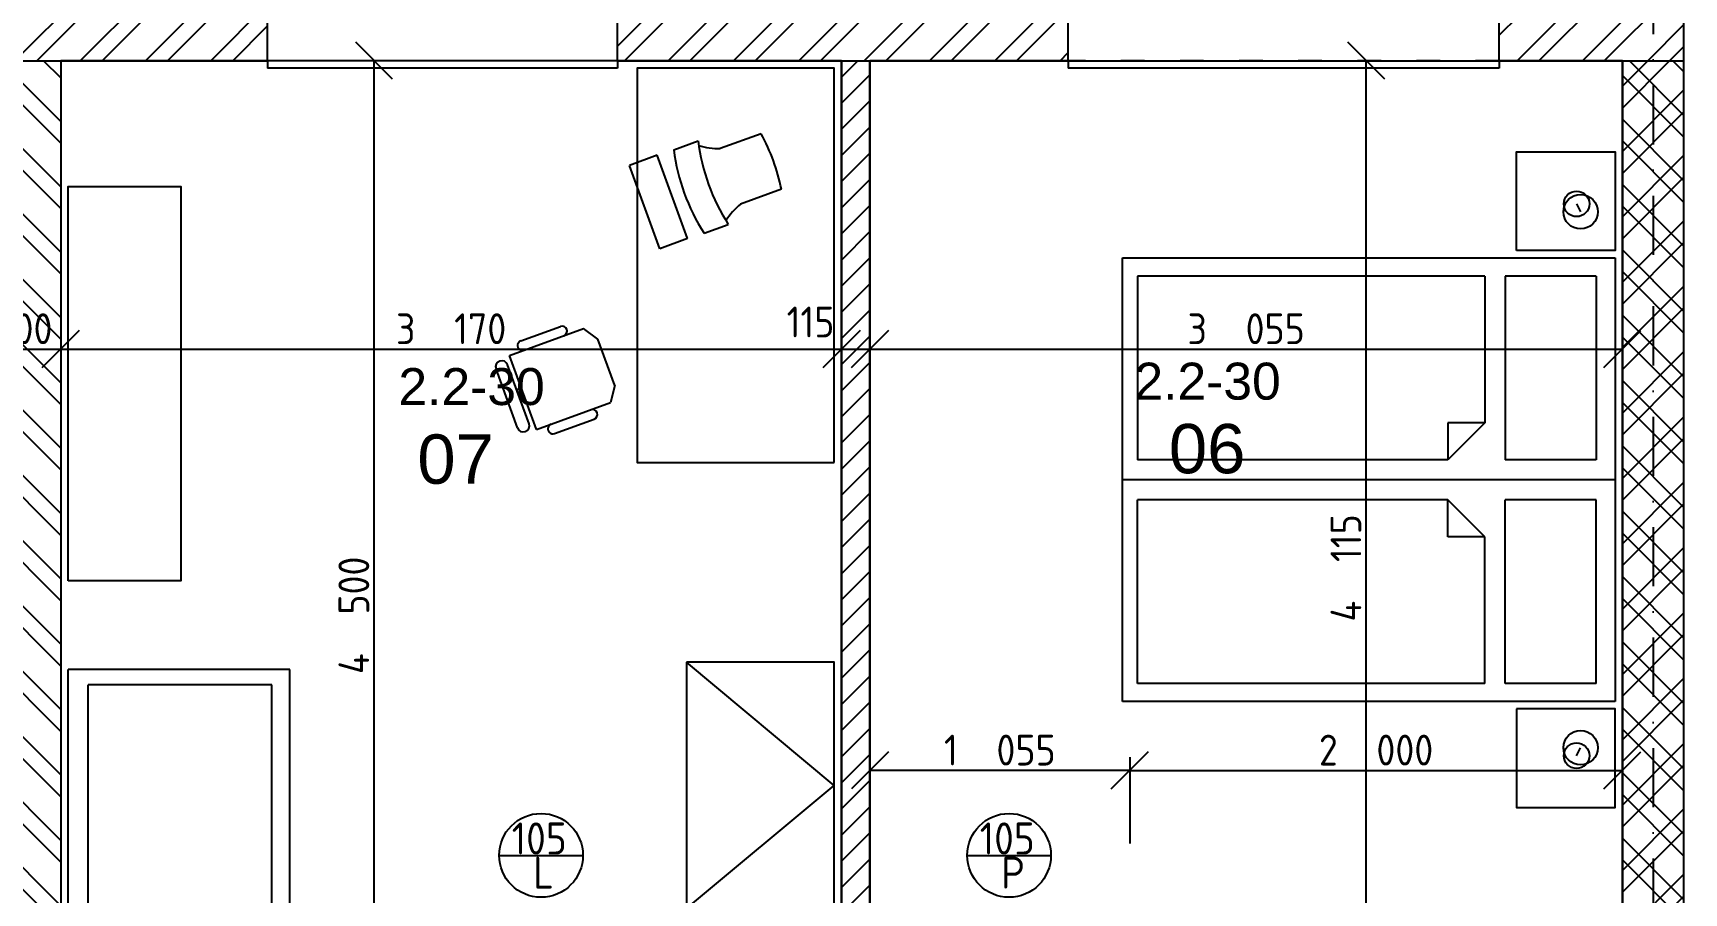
# Model space of a CAD drawing. Extents: x 4511820 to 5180432, y -1526536 to -944957.
# Drawn here: x 5000698 to 5007401, y -1248561 to -1245072 of the extents above; entities that cross this region are included whole.
import ezdxf

# ---------------------------------------------------------------- set-up
doc = ezdxf.new("R2010")
doc.units = 0
doc.header["$MEASUREMENT"] = 0
doc.linetypes.add('ACAD_ISO03W100', pattern=[30, 12, -18])
doc.linetypes.add('BODKOCIARKOVANA_3', pattern=[5.6, 3, -1.3, 0, -1.3])
doc.layers.get('0').update_dxf_attribs({"linetype": 'CONTINUOUS'})
doc.layers.get('Defpoints').update_dxf_attribs({"color": 61, "linetype": 'CONTINUOUS'})
for name, color, linetype in [('DVERE', 45, 'CONTINUOUS'), ('KÓTY', 4, 'CONTINUOUS'), ('MÚRY', 1, 'CONTINUOUS'), ('osi', 253, 'CONTINUOUS'), ('Plochy', 41, 'CONTINUOUS'), ('POPIS', 7, 'CONTINUOUS'), ('TENKÁ', 7, 'CONTINUOUS'), ('ZARIADENIE', 47, 'CONTINUOUS'), ('ŠRAFY', 82, 'CONTINUOUS')]:
    doc.layers.add(name, color=color, linetype=linetype)
doc.styles.add('ARIAL', font='arial.ttf')
doc.styles.add('STYLE1', font='isocp.shx')
doc.dimstyles.new('STANDARD-50', dxfattribs={"dimtxt": 125, "dimasz": 150, "dimexe": 10, "dimexo": 200, "dimgap": 20, "dimtad": 1, "dimdsep": 46, "dimlunit": 6, "dimtxsty": 'STYLE1', "dimblk1": 'OBLIQUE', "dimblk2": 'OBLIQUE', "dimsah": 1, "dimcen": 2.5, "dimse1": 1, "dimse2": 1, "dimadec": 0, "dimazin": 0, "dimtfac": 1, "dimtmove": 1, "dimatfit": 3, "dimldrblk": 'OBLIQUE', "dimfxl": 1, "dimtolj": 1, "dimtzin": 0, "dimarcsym": 0})
pattern_1 = [(45, (584112, 2493.08), (-132.5825215, 132.5825215), []), (45, (584200.39, 2493.08), (-132.5825215, 132.5825215), [])]

# ---------------------------------------------------------------- blocks, each defined once
blk = doc.blocks.new('DVOJPOSTEL')
at = {"layer": 'ZARIADENIE', "ltscale": 0.25}
for p, q in [((4444359, -1314665.2), (4444359, -1312665.2)), ((4444359, -1312665.2), (4446159, -1312665.2)), ((4445259, -1312665.2), (4445259, -1314665.2)), ((4446159, -1312665.2), (4446159, -1314665.2)), ((4444139.6, -1312821.2), (4444171.8, -1312805.1)), ((4446378.4, -1312821.2), (4446346.2, -1312805.1)), ((4446159, -1314665.2), (4444359, -1314665.2))]:
    blk.add_line(p, q, dxfattribs=at)
at = {"layer": 'ZARIADENIE', "color": 76, "ltscale": 0.25}
for p, q in [((4444432.3, -1312741.6), (4445177.9, -1312741.6)), ((4444432.3, -1312741.6), (4444432.3, -1313110.9)), ((4445177.9, -1312741.6), (4445177.9, -1313110.9)), ((4446085.7, -1312741.6), (4445340.1, -1312741.6)), ((4445340.1, -1312741.6), (4445340.1, -1313110.9)), ((4446085.7, -1312741.6), (4446085.7, -1313110.9)), ((4444432.3, -1313110.9), (4445177.9, -1313110.9)), ((4446085.7, -1313110.9), (4445340.1, -1313110.9)), ((4444432.3, -1313193.6), (4444432.3, -1314603.6)), ((4444432.3, -1313193.6), (4445027.9, -1313193.6)), ((4445027.9, -1313193.6), (4445177.9, -1313343.6)), ((4445027.9, -1313193.6), (4445027.9, -1313343.6)), ((4445490.1, -1313193.6), (4445340.1, -1313343.6)), ((4446085.7, -1313193.6), (4445490.1, -1313193.6)), ((4445490.1, -1313193.6), (4445490.1, -1313343.6)), ((4446085.7, -1313193.6), (4446085.7, -1314603.6)), ((4445027.9, -1313343.6), (4445177.9, -1313343.6)), ((4445177.9, -1313343.6), (4445177.9, -1314603.6)), ((4445340.1, -1313343.6), (4445340.1, -1314603.6)), ((4445490.1, -1313343.6), (4445340.1, -1313343.6)), ((4444432.3, -1314603.6), (4445177.9, -1314603.6)), ((4446085.7, -1314603.6), (4445340.1, -1314603.6))]:
    blk.add_line(p, q, dxfattribs=at)
at = {"layer": 'ZARIADENIE'}
for points in [[(4444329, -1313065.2), (4443929, -1313065.2), (4443929, -1312665.2), (4444329, -1312665.2)], [(4446189, -1313065.2), (4446589, -1313065.2), (4446589, -1312665.2), (4446189, -1312665.2)]]:
    blk.add_lwpolyline(points, close=True, dxfattribs=at)
at = {"layer": 'ZARIADENIE', "ltscale": 0.25}
for centre, radius in [((4444171.8, -1312805.1), 69.7), ((4446346.2, -1312805.1), 69.7), ((4444139.6, -1312821.2), 51.9), ((4446378.4, -1312821.2), 51.9)]:
    blk.add_circle(centre, radius, dxfattribs=at)
blk = doc.blocks.new('SKRINA')
at = {"layer": 'ZARIADENIE'}
for p, q in [((4449069, -1324645.2), (4448469, -1324145.2)), ((4448469, -1325145.2), (4449069, -1324645.2))]:
    blk.add_line(p, q, dxfattribs=at)
blk.add_lwpolyline([(4448469, -1324145.2), (4448469, -1325145.2), (4449069, -1325145.2), (4449069, -1324145.2)], close=True, dxfattribs=at)
blk = doc.blocks.new('JEDNOPOSTEL')
at = {"layer": 'ZARIADENIE', "ltscale": 0.25}
for p, q in [((4449069, -1322230.2), (4447069, -1322230.2)), ((4447069, -1323130.2), (4447069, -1322230.2)), ((4449069, -1322230.2), (4449069, -1323130.2)), ((4449069, -1323130.2), (4447069, -1323130.2)), ((4448913, -1323349.6), (4448929.1, -1323317.4))]:
    blk.add_line(p, q, dxfattribs=at)
at = {"layer": 'ZARIADENIE', "color": 76, "ltscale": 0.25}
for p, q in [((4448390.6, -1322311.3), (4447130.6, -1322311.3)), ((4447130.6, -1323056.9), (4447130.6, -1322311.3)), ((4448540.6, -1322461.3), (4448390.6, -1322311.3)), ((4448390.6, -1322461.3), (4448390.6, -1322311.3)), ((4448992.6, -1322311.3), (4448623.3, -1322311.3)), ((4448623.3, -1323056.9), (4448623.3, -1322311.3)), ((4448992.6, -1323056.9), (4448992.6, -1322311.3)), ((4448540.6, -1322461.3), (4448390.6, -1322461.3)), ((4448540.6, -1323056.9), (4448540.6, -1322461.3)), ((4448540.6, -1323056.9), (4447130.6, -1323056.9)), ((4448992.6, -1323056.9), (4448623.3, -1323056.9))]:
    blk.add_line(p, q, dxfattribs=at)
at = {"layer": 'ZARIADENIE'}
blk.add_lwpolyline([(4448669, -1323160.2), (4448669, -1323560.2), (4449069, -1323560.2), (4449069, -1323160.2)], close=True, dxfattribs=at)
at = {"layer": 'ZARIADENIE', "ltscale": 0.25}
for centre, radius in [((4448929.1, -1323317.4), 69.7), ((4448913, -1323349.6), 51.9)]:
    blk.add_circle(centre, radius, dxfattribs=at)
blk = doc.blocks.new('_OBLIQUE')
at = {"color": 0, "linetype": 'ByBlock'}
blk.add_line((-0.5, -0.5), (0.5, 0.5), dxfattribs=at)
blk = doc.blocks.new('*D30972')
at = {"layer": 'Defpoints', "color": 0}
for p in [(5000511, -1246354), (5000811, -1246354), (5000811, -1246354)]:
    blk.add_point(p, dxfattribs=at)
at = {"layer": 'KÓTY', "color": 0, "lineweight": -2}
blk.add_line((5000511, -1246354), (5000811, -1246354), dxfattribs=at)
at = {"layer": 'KÓTY', "color": 0, "linetype": 'ByBlock', "lineweight": -2, "xscale": 150, "yscale": 150, "zscale": 150, "rotation": 180}
blk.add_blockref('_OBLIQUE', (5000511, -1246354), dxfattribs=at)
at = {"layer": 'KÓTY', "color": 0, "linetype": 'ByBlock', "lineweight": -2, "xscale": 150, "yscale": 150, "zscale": 150}
blk.add_blockref('_OBLIQUE', (5000811, -1246354), dxfattribs=at)
at = {"layer": 'KÓTY', "color": 0, "insert": (5000661, -1246271.5), "char_height": 125, "attachment_point": 5, "style": 'STYLE1'}
blk.add_mtext('\\A1;300', dxfattribs=at)
blk = doc.blocks.new('*D30973')
at = {"layer": 'Defpoints', "color": 0}
for p in [(5000811, -1246354), (5003981, -1246354), (5003981, -1246354)]:
    blk.add_point(p, dxfattribs=at)
at = {"layer": 'KÓTY', "color": 0, "lineweight": -2}
blk.add_line((5000811, -1246354), (5003981, -1246354), dxfattribs=at)
at = {"layer": 'KÓTY', "color": 0, "linetype": 'ByBlock', "lineweight": -2, "xscale": 150, "yscale": 150, "zscale": 150, "rotation": 180}
blk.add_blockref('_OBLIQUE', (5000811, -1246354), dxfattribs=at)
at = {"layer": 'KÓTY', "color": 0, "linetype": 'ByBlock', "lineweight": -2, "xscale": 150, "yscale": 150, "zscale": 150}
blk.add_blockref('_OBLIQUE', (5003981, -1246354), dxfattribs=at)
at = {"layer": 'KÓTY', "color": 0, "insert": (5002396, -1246271.5), "char_height": 125, "attachment_point": 5, "style": 'STYLE1'}
blk.add_mtext('\\A1;3ﾠ170', dxfattribs=at)
blk = doc.blocks.new('*D30974')
at = {"layer": 'Defpoints', "color": 0}
for p in [(5003981, -1246354), (5004096, -1246354), (5004096, -1246354)]:
    blk.add_point(p, dxfattribs=at)
at = {"layer": 'KÓTY', "color": 0, "lineweight": -2}
blk.add_line((5003981, -1246354), (5004096, -1246354), dxfattribs=at)
at = {"layer": 'KÓTY', "color": 0, "linetype": 'ByBlock', "lineweight": -2, "xscale": 150, "yscale": 150, "zscale": 150, "rotation": 180}
blk.add_blockref('_OBLIQUE', (5003981, -1246354), dxfattribs=at)
at = {"layer": 'KÓTY', "color": 0, "linetype": 'ByBlock', "lineweight": -2, "xscale": 150, "yscale": 150, "zscale": 150}
blk.add_blockref('_OBLIQUE', (5004096, -1246354), dxfattribs=at)
at = {"layer": 'KÓTY', "color": 0, "insert": (5003855, -1246244), "char_height": 125, "attachment_point": 5, "style": 'STYLE1'}
blk.add_mtext('\\A1;115', dxfattribs=at)
blk = doc.blocks.new('*D30975')
at = {"layer": 'Defpoints', "color": 0}
for p in [(5004096, -1246354), (5007151, -1246354), (5007151, -1246354)]:
    blk.add_point(p, dxfattribs=at)
at = {"layer": 'KÓTY', "color": 0, "lineweight": -2}
blk.add_line((5004096, -1246354), (5007151, -1246354), dxfattribs=at)
at = {"layer": 'KÓTY', "color": 0, "linetype": 'ByBlock', "lineweight": -2, "xscale": 150, "yscale": 150, "zscale": 150, "rotation": 180}
blk.add_blockref('_OBLIQUE', (5004096, -1246354), dxfattribs=at)
at = {"layer": 'KÓTY', "color": 0, "linetype": 'ByBlock', "lineweight": -2, "xscale": 150, "yscale": 150, "zscale": 150}
blk.add_blockref('_OBLIQUE', (5007151, -1246354), dxfattribs=at)
at = {"layer": 'KÓTY', "color": 0, "insert": (5005623.5, -1246271.5), "char_height": 125, "attachment_point": 5, "style": 'STYLE1'}
blk.add_mtext('\\A1;3ﾠ055', dxfattribs=at)
blk = doc.blocks.new('*D31019')
at = {"layer": 'Defpoints', "color": 0}
for p in [(5002083.5, -1245184.2), (5002981.5, -1245184.2), (5002981.5, -1249684.2)]:
    blk.add_point(p, dxfattribs=at)
at = {"layer": 'KÓTY', "color": 0, "lineweight": -2}
blk.add_line((5002083.5, -1249684.2), (5002083.5, -1245184.2), dxfattribs=at)
at = {"layer": 'KÓTY', "color": 0, "linetype": 'ByBlock', "lineweight": -2, "xscale": 150, "yscale": 150, "zscale": 150}
for p, rotation in [((5002083.5, -1245184.2), 90), ((5002083.5, -1249684.2), 270)]:
    blk.add_blockref('_OBLIQUE', p, dxfattribs=dict(at, rotation=rotation))
at = {"layer": 'KÓTY', "color": 0, "insert": (5002001, -1247434.2), "char_height": 125, "attachment_point": 5, "rotation": 90, "style": 'STYLE1'}
blk.add_mtext('\\A1;4ﾠ500', dxfattribs=at)
blk = doc.blocks.new('*D31044')
at = {"layer": 'Defpoints', "color": 0}
for p in [(5004096, -1248063.5), (5004096, -1249299.2), (5005151, -1249299.2)]:
    blk.add_point(p, dxfattribs=at)
at = {"layer": 'KÓTY', "color": 0, "lineweight": -2}
blk.add_line((5005151, -1248063.5), (5004096, -1248063.5), dxfattribs=at)
at = {"layer": 'KÓTY', "color": 0, "linetype": 'ByBlock', "lineweight": -2, "xscale": 150, "yscale": 150, "zscale": 150, "rotation": 180}
blk.add_blockref('_OBLIQUE', (5004096, -1248063.5), dxfattribs=at)
at = {"layer": 'KÓTY', "color": 0, "linetype": 'ByBlock', "lineweight": -2, "xscale": 150, "yscale": 150, "zscale": 150}
blk.add_blockref('_OBLIQUE', (5005151, -1248063.5), dxfattribs=at)
at = {"layer": 'KÓTY', "color": 0, "insert": (5004623.5, -1247981), "char_height": 125, "attachment_point": 5, "style": 'STYLE1'}
blk.add_mtext('\\A1;1ﾠ055', dxfattribs=at)
blk = doc.blocks.new('*D31045')
at = {"layer": 'Defpoints', "color": 0}
for p in [(5007151, -1248063.5), (5005151, -1249299.2), (5007151, -1249299.2)]:
    blk.add_point(p, dxfattribs=at)
at = {"layer": 'KÓTY', "color": 0, "lineweight": -2}
blk.add_line((5005151, -1248063.5), (5007151, -1248063.5), dxfattribs=at)
at = {"layer": 'KÓTY', "color": 0, "linetype": 'ByBlock', "lineweight": -2, "xscale": 150, "yscale": 150, "zscale": 150, "rotation": 180}
blk.add_blockref('_OBLIQUE', (5005151, -1248063.5), dxfattribs=at)
at = {"layer": 'KÓTY', "color": 0, "linetype": 'ByBlock', "lineweight": -2, "xscale": 150, "yscale": 150, "zscale": 150}
blk.add_blockref('_OBLIQUE', (5007151, -1248063.5), dxfattribs=at)
at = {"layer": 'KÓTY', "color": 0, "insert": (5006151, -1247981), "char_height": 125, "attachment_point": 5, "style": 'STYLE1'}
blk.add_mtext('\\A1;2ﾠ000', dxfattribs=at)
blk = doc.blocks.new('*D31051')
at = {"layer": 'Defpoints', "color": 0}
for p in [(5006111, -1245184.2), (5007151, -1245184.2), (5007151, -1249299.2)]:
    blk.add_point(p, dxfattribs=at)
at = {"layer": 'KÓTY', "color": 0, "lineweight": -2}
blk.add_line((5006111, -1249299.2), (5006111, -1245184.2), dxfattribs=at)
at = {"layer": 'KÓTY', "color": 0, "linetype": 'ByBlock', "lineweight": -2, "xscale": 150, "yscale": 150, "zscale": 150}
for p, rotation in [((5006111, -1245184.2), 90), ((5006111, -1249299.2), 270)]:
    blk.add_blockref('_OBLIQUE', p, dxfattribs=dict(at, rotation=rotation))
at = {"layer": 'KÓTY', "color": 0, "insert": (5006028.5, -1247241.7), "char_height": 125, "attachment_point": 5, "rotation": 90, "style": 'STYLE1'}
blk.add_mtext('\\A1;4ﾠ115', dxfattribs=at)

msp = doc.modelspace()

# ---------------------------------------------------------------- hatches: boundary and pattern name
at = {"layer": 'ŠRAFY'}
h = msp.add_hatch(dxfattribs=at)
h.set_pattern_fill('ANSI32', color=256, scale=500)
h.set_pattern_definition(pattern_1)
h.paths.add_polyline_path([(5001651, -1244874.226), (5001651, -1244804.226), (5000151, -1244804.226), (5000151, -1245184.226), (5000511, -1245184.226), (5000811, -1245184.226), (5001651, -1245184.226)])
h = msp.add_hatch(dxfattribs=at)
h.set_pattern_fill('ANSI32', color=256, scale=500)
h.set_pattern_definition(pattern_1)
h.paths.add_polyline_path([(5003071, -1244874.226), (5003071, -1245184.226), (5003981, -1245184.226), (5004096, -1245184.226), (5004901, -1245184.226), (5004901, -1244874.226), (5004901, -1244804.226), (5003071, -1244804.226)])
h = msp.add_hatch(dxfattribs=at)
h.set_pattern_fill('ANSI32', color=256, scale=500)
h.set_pattern_definition(pattern_1)
h.paths.add_polyline_path([(5006651, -1245184.226), (5007151, -1245184.226), (5007401, -1245184.226), (5007401, -1244804.226), (5006651, -1244804.226)])
h = msp.add_hatch(dxfattribs=at)
h.set_pattern_fill('ANSI32', color=256, scale=500, angle=90)
h.set_pattern_definition([(135, (515810.9, -44587.94), (-132.5825215, -132.5825215), []), (135, (515810.9, -44499.55), (-132.5825215, -132.5825215), [])])
h.paths.add_polyline_path([(5000811, -1249799.226), (5000811, -1249684.226), (5000811, -1245184.226), (5000511, -1245184.226), (5000511, -1249684.226), (5000511, -1249799.226)])
at = {"layer": 'ŠRAFY', "ltscale": 0.25}
h = msp.add_hatch(dxfattribs=at)
h.set_pattern_fill('ANSI31', color=256, scale=600, style=0)
h.set_pattern_definition([(45, (515270.5, 214751.965), (-53.0330086, 53.0330086), [])])
h.paths.add_polyline_path([(5004201, -1249684.226), (5004096, -1249684.226), (5004096, -1245184.226), (5003981, -1245184.226), (5003981, -1249684.226), (5003221, -1249684.226), (5003211, -1249684.226), (5003211, -1249799.226), (5003221, -1249799.226), (5003626, -1249799.226), (5004201, -1249799.226), (5004211, -1249799.226), (5004211, -1249684.226)])
at = {"layer": 'ŠRAFY'}
h = msp.add_hatch(dxfattribs=at)
h.set_pattern_fill('ANSI32', color=256, scale=500, angle=90)
h.set_pattern_definition([(135, (400449.4, -44587.94), (-132.5825215, -132.5825215), []), (135, (400449.4, -44499.55), (-132.5825215, -132.5825215), [])])
h.paths.add_polyline_path([(5007401, -1245184.226), (5007151, -1245184.226), (5007151, -1249299.226), (5007151, -1249414.226), (5007151, -1251184.226), (5007151, -1251299.226), (5007151, -1252159.226), (5007151, -1252299.226), (5007151, -1258104.226), (5007401, -1258104.226)])
h = msp.add_hatch(dxfattribs=at)
h.set_pattern_fill('ANSI32', color=256, scale=500)
h.set_pattern_definition(pattern_1)
h.paths.add_polyline_path([(5007401, -1245184.226), (5007151, -1245184.226), (5007151, -1249299.226), (5007151, -1249414.226), (5007151, -1251184.226), (5007151, -1251299.226), (5007151, -1252159.226), (5007151, -1252299.226), (5007151, -1258104.226), (5007401, -1258104.226)])

# ---------------------------------------------------------------- linework, layer by layer
at = {"layer": 'DVERE', "ltscale": 0.25}
for p, q in [((5002591, -1248408.07), (5002931, -1248408.07)), ((5004491, -1248408.07), (5004831, -1248408.07))]:
    msp.add_line(p, q, dxfattribs=at)
for centre in [(5002761, -1248408.07), (5004661, -1248408.07)]:
    msp.add_circle(centre, 170, dxfattribs=at)
at = {"layer": 'KÓTY', "ltscale": 0.25}
msp.add_line((5005151, -1248010.132), (5005151, -1248360.132), dxfattribs=at)
msp.add_line((5005151, -1248010.132), (5005151, -1248360.132), dxfattribs=at)
at = {"layer": 'MÚRY'}
for p, q in [((5001651, -1245184.226), (5001651, -1244644.226)), ((5003071, -1245184.226), (5003071, -1244644.226)), ((5004901, -1245184.226), (5004901, -1244644.226)), ((5006651, -1245184.226), (5006651, -1244644.226)), ((5000811, -1245184.226), (5001651, -1245184.226)), ((5000811, -1245184.226), (5000811, -1249684.226)), ((5001651, -1245184.226), (5000811, -1245184.226)), ((5000811, -1245184.226), (5000811, -1248949.226)), ((5003071, -1245184.226), (5003981, -1245184.226)), ((5003981, -1245184.226), (5003071, -1245184.226)), ((5003981, -1245184.226), (5003981, -1249684.226)), ((5004096, -1245184.226), (5004901, -1245184.226)), ((5004901, -1245184.226), (5004096, -1245184.226)), ((5004096, -1245184.226), (5004096, -1249684.226)), ((5006651, -1245184.226), (5007151, -1245184.226)), ((5007151, -1245184.226), (5006651, -1245184.226)), ((5007151, -1249299.226), (5007151, -1245184.226))]:
    msp.add_line(p, q, dxfattribs=at)
at = {"layer": 'osi', "linetype": 'BODKOCIARKOVANA_3', "ltscale": 80}
msp.add_line((5007276, -1223327.035), (5007276, -1260844.226), dxfattribs=at)
at = {"layer": 'Plochy'}
for points in [[(5003981, -1245184.226), (5000811, -1245184.226), (5000811, -1249684.226), (5003981, -1249684.226)], [(5004096, -1245184.226), (5007151, -1245184.226), (5007151, -1249299.226), (5005151, -1249299.226), (5005151, -1249684.226), (5004096, -1249684.226)]]:
    msp.add_lwpolyline(points, close=True, dxfattribs=at)
at = {"layer": 'TENKÁ'}
for p, q in [((5007401, -1258484.226), (5007401, -1244644.226)), ((5000511, -1245184.226), (5000811, -1245184.226)), ((5003981, -1245184.226), (5004096, -1245184.226)), ((5007151, -1245184.226), (5007401, -1245184.226))]:
    msp.add_line(p, q, dxfattribs=at)
at = {"layer": 'TENKÁ', "linetype": 'ACAD_ISO03W100', "ltscale": 8}
for p, q in [((5003071, -1245184.226), (5001651, -1245184.226)), ((5006651, -1245184.226), (5004901, -1245184.226))]:
    msp.add_line(p, q, dxfattribs=at)
at = {"layer": 'TENKÁ', "ltscale": 0.25}
for p, q in [((5001651, -1245184.226), (5001651, -1245214.226)), ((5003071, -1245184.226), (5003071, -1245214.226)), ((5004901, -1245184.226), (5004901, -1245214.226)), ((5006651, -1245184.226), (5006651, -1245214.226)), ((5003071, -1245214.226), (5001651, -1245214.226)), ((5006651, -1245214.226), (5004901, -1245214.226))]:
    msp.add_line(p, q, dxfattribs=at)
at = {"layer": 'ZARIADENIE', "color": 8, "ltscale": 0.25}
for p, q in [((5003299.702, -1245545.484), (5003398.171, -1245509.645)), ((5003654.716, -1245480.12), (5003488.439, -1245540.64)), ((5003233.023, -1245567.552), (5003120.26, -1245608.595)), ((5003356.151, -1245905.842), (5003233.023, -1245567.552)), ((5003243.388, -1245946.884), (5003120.26, -1245608.595)), ((5003736.801, -1245705.647), (5003570.524, -1245766.167)), ((5003422.829, -1245883.774), (5003521.298, -1245847.934)), ((5003356.151, -1245905.842), (5003243.388, -1245946.884))]:
    msp.add_line(p, q, dxfattribs=at)
at = {"layer": 'ZARIADENIE', "color": 33, "ltscale": 0.25}
for p, q in [((5002678.723, -1246320.679), (5002839.683, -1246262.095)), ((5002632.675, -1246380.006), (5002933.377, -1246270.56)), ((5002991.486, -1246313.261), (5002933.377, -1246270.56)), ((5003059.89, -1246501.199), (5002991.486, -1246313.261)), ((5002742.122, -1246680.708), (5002632.675, -1246380.006)), ((5002665.127, -1246673.834), (5002578.113, -1246434.763)), ((5002712.112, -1246656.733), (5002625.097, -1246417.662)), ((5002661.764, -1246518.404), (5002680.558, -1246511.563)), ((5003059.89, -1246501.199), (5003042.823, -1246571.261)), ((5002675.445, -1246555.991), (5002694.239, -1246549.151)), ((5002742.122, -1246680.708), (5003042.823, -1246571.261)), ((5002815.531, -1246696.556), (5002976.491, -1246637.972))]:
    msp.add_line(p, q, dxfattribs=at)
at = {"layer": 'ZARIADENIE'}
msp.add_lwpolyline([(5003951, -1246814.226), (5003951, -1245214.226), (5003151, -1245214.226), (5003151, -1246814.226)], close=True, dxfattribs=at)
at = {"layer": 'ZARIADENIE', "color": 45, "ltscale": 0.25}
msp.add_lwpolyline([(5000841, -1247294.226), (5000841, -1245694.226), (5001298.767, -1245694.226), (5001298.767, -1247294.226)], close=True, dxfattribs=at)
at = {"layer": 'ZARIADENIE', "color": 8, "ltscale": 0.25}
for centre, radius, start, end in [((5004211.488, -1245405.173), 820, 187.3196165, 212.6803835), ((5002933.506, -1245870.321), 820, 11.5850319, 28.4149681), ((5004113.02, -1245441.013), 820, 187.3196165, 212.6803835), ((5003484.266, -1245270.494), 270.179, 251.9719024, 270.8849629), ((5003740.974, -1245975.793), 270.179, 129.1150371, 148.0280975)]:
    msp.add_arc(centre, radius, start, end, dxfattribs=at)
at = {"layer": 'ZARIADENIE', "color": 33, "ltscale": 0.25}
for centre, radius, start, end in [((5002846.523, -1246280.888), 20, 290, 110), ((5002685.563, -1246339.473), 20, 110, 290), ((5002601.605, -1246426.212), 25, 20, 200), ((5002688.62, -1246665.284), 25, 200, 20), ((5002808.69, -1246677.762), 20, 110, 290), ((5002969.65, -1246619.178), 20, 290, 110)]:
    msp.add_arc(centre, radius, start, end, dxfattribs=at)

# ---------------------------------------------------------------- block references
at = {"layer": 'ZARIADENIE', "color": 2, "rotation": 270}
msp.add_blockref('DVOJPOSTEL', (6319786.191, 3198374.774), dxfattribs=at)
at = {"layer": 'ZARIADENIE', "color": 2, "xscale": -1, "rotation": 89.99999999999994}
msp.add_blockref('JEDNOPOSTEL', (3678610.809, 3199414.774), dxfattribs=at)
at = {"layer": 'ZARIADENIE', "color": 2}
msp.add_blockref('SKRINA', (554882, 76520.965), dxfattribs=at)

# ---------------------------------------------------------------- texts
at = {"layer": 'DVERE', "style": 'STYLE1'}
for s, p in [('105', (5002641.97, -1248404.57)), ('105', (5004541.97, -1248404.57)), ('L', (5002728.97, -1248543.207)), ('P', (5004628.97, -1248543.207))]:
    msp.add_text(s, height=130, dxfattribs=at).set_placement(p)
at = {"layer": 'POPIS', "lineweight": 40, "ltscale": 0.25, "style": 'ARIAL'}
for s, height, p in [('2.2-30', 150, (5002181.911, -1246581.114)), ('2.2-30', 150, (5005169.911, -1246559.114)), ('06', 200, (5005309.811, -1246857.805)), ('07', 200, (5002258.811, -1246900.305))]:
    msp.add_text(s, height=height, dxfattribs=at).set_placement(p)

# ---------------------------------------------------------------- dimensions: what is measured, and where the dimension line sits
at = {"layer": 'KÓTY'}
for base, p1, p2, picture, middle in [((5002083.5, -1245184.226), (5002981.5, -1249684.226), (5002981.5, -1245184.226), '*D31019', (5002000.957, -1247434.226)), ((5006111, -1245184.226), (5007151, -1249299.226), (5007151, -1245184.226), '*D31051', (5006028.457, -1247241.726))]:
    dim = msp.add_linear_dim(base=base, p1=p1, p2=p2, angle=90, dimstyle='STANDARD-50', dxfattribs=at)
    dim.commit()
    dim.dimension.update_dxf_attribs({"geometry": picture, "text_midpoint": middle})
for base, p1, p2, picture, middle in [((5000811, -1246354.035), (5000511, -1246354.035), (5000811, -1246354.035), '*D30972', (5000661, -1246271.535)), ((5003981, -1246354.035), (5000811, -1246354.035), (5003981, -1246354.035), '*D30973', (5002396, -1246271.492)), ((5007151, -1246354.035), (5004096, -1246354.035), (5007151, -1246354.035), '*D30975', (5005623.5, -1246271.492)), ((5004096, -1248063.535), (5005151, -1249299.226), (5004096, -1249299.226), '*D31044', (5004623.5, -1247980.992)), ((5007151, -1248063.535), (5005151, -1249299.226), (5007151, -1249299.226), '*D31045', (5006151, -1247980.992))]:
    dim = msp.add_linear_dim(base=base, p1=p1, p2=p2, dimstyle='STANDARD-50', dxfattribs=at)
    dim.commit()
    dim.dimension.update_dxf_attribs({"geometry": picture, "text_midpoint": middle})
dim = msp.add_linear_dim(base=(5004096, -1246354.035), p1=(5003981, -1246354.035), p2=(5004096, -1246354.035), dimstyle='STANDARD-50', dxfattribs=at)
dim.commit()
dim.dimension.update_dxf_attribs({"geometry": '*D30974', "text_midpoint": (5003855, -1246326.535), "dimtype": 160})

doc.saveas('drawing.dxf')
